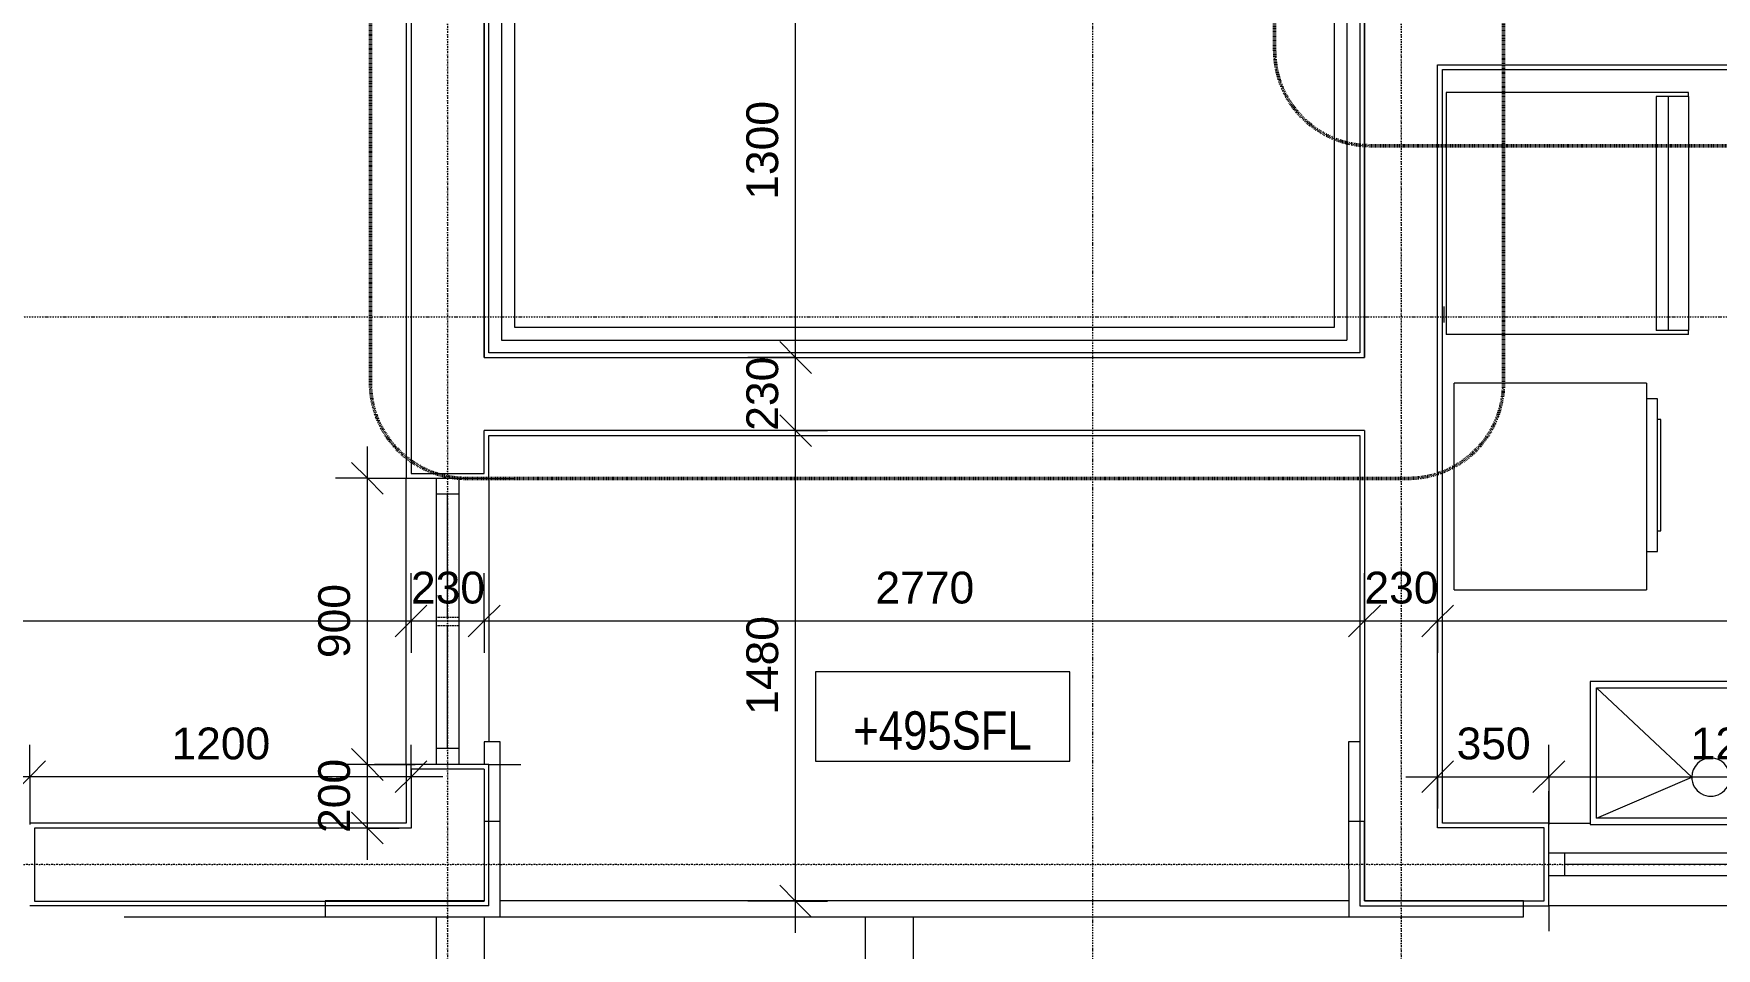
# Model space of a CAD drawing. Header units: millimetres. Extents: x -21051 to 202668, y -15646 to 13691.
# Drawn here: x -1673 to 3621, y -9055 to -6178 of the extents above; entities that cross this region are included whole.
import ezdxf

# ---------------------------------------------------------------- set-up
doc = ezdxf.new("R2010")
doc.units = ezdxf.units.MM
for name, pattern in [('Centre', [14.4, 3, -2.2, 7, -2.2]), ('Dash dot', [15.875, 6.35, -4.7625, 0, -4.7625]), ('Overhead', [2.8, 2, -0.8]), ('TD_Callout Boundary', [4, 2, -2]), ('TD_Level Line', [8, 4, -2, 0, -2])]:
    doc.linetypes.add(name, pattern=pattern)
for name, color, linetype, lineweight in [('A-ANNO-DIMS', 211, 'Continuous', 9), ('A-ANNO-DIMS-100', 211, 'Continuous', 9), ('A-ANNO-SYMB', 150, 'Continuous', 9), ('A-DETL-MBND', 5, 'Continuous', 5), ('A-FLOR-HRAL', 11, 'Continuous', 5), ('A-FLOR-HRAL-MBND', 5, 'Overhead', 5), ('A-GLAZ', 151, 'Continuous', 5), ('A-WALL', 113, 'Continuous', 5), ('G-ANNO-DIMS', 111, 'Continuous', 9), ('G-ANNO-SYMB', 111, 'Continuous', 9), ('G-IMPT', 8, 'Continuous', 5), ('I-WALL', 2, 'Continuous', 5), ('M-EQPM', 50, 'Continuous', 5), ('P-SANR-FIXT', 6, 'Continuous', 5), ('Q-SPCQ', 91, 'Continuous', 5), ('S-GRID', 1, 'Continuous', 9), ('S-STRS-MBND', 31, 'Overhead', 5)]:
    doc.layers.add(name, color=color, linetype=linetype, lineweight=lineweight)
doc.layers.get('0').off()
doc.styles.add('Arial Narrow_1', font='ARIALN.TTF', dxfattribs={"height": 120})
doc.styles.add('Arial_3', font='arial.ttf', dxfattribs={"height": 100})
doc.dimstyles.new('Arial_1_0', dxfattribs={"dimscale": 304.8, "dimtxt": 102.02594, "dimasz": 0.328084, "dimexe": 0.328084, "dimexo": 0.0625, "dimgap": 0.082021, "dimtad": 1, "dimdec": 0, "dimzin": 0, "dimdsep": 46, "dimtxsty": 'Arial_3', "dimblk1": 'OBLIQUE', "dimblk2": 'OBLIQUE', "dimsah": 1, "dimcen": 0.09, "dimdle": 0.328084, "dimazin": 0, "dimtfac": 1, "dimtdec": 4, "dimtix": 1, "dimtmove": 0, "dimatfit": 3, "dimfxl": 0.492126, "dimfxlon": 1, "dimtvp": 1, "dimtolj": 1, "dimtzin": 0, "dimarcsym": 2})

# ---------------------------------------------------------------- blocks, each defined once
blk = doc.blocks.new('Casement - 2L - 900 X 1500-1174682-00_Ground floor')
at = {"layer": 'A-GLAZ'}
for p, q in [((776.2, 130), (776.2, 230)), ((-123.8, 130), (-123.8, 210)), ((-123.8, 35), (-73.8, 35)), ((-73.8, 35), (726.2, 35)), ((-73.8, 35), (-73.8, -35)), ((313.2, 0), (-73.8, 0)), ((-73.8, 0), (-73.8, -15)), ((726.2, 0), (339.2, 0)), ((726.2, 35), (726.2, -35)), ((726.2, 35), (776.2, 35)), ((-73.8, -35), (-123.8, -35)), ((726.2, -35), (-73.8, -35)), ((776.2, -35), (726.2, -35)), ((-123.8, -130), (-123.8, -230)), ((776.2, -130), (776.2, -230))]:
    blk.add_line(p, q, dxfattribs=at)
at = {"layer": 'A-GLAZ', "linetype": 'Centre'}
for p, q in [((313.2, -35), (313.2, 35)), ((339.2, -35), (339.2, 35))]:
    blk.add_line(p, q, dxfattribs=at)
blk = doc.blocks.new('Railing - Railing-1000656-00_Ground floor')
at = {"layer": 'A-FLOR-HRAL'}
for p, q in [((-2481.8, 119.5), (-5874.3, 8)), ((-2481.8, 119.5), (-2480.5, 79.5)), ((-2480.5, 79.5), (-5854.4, -31.4)), ((-5874.3, 8), (-5854.4, -31.4))]:
    blk.add_line(p, q, dxfattribs=at)
at = {"layer": 'A-FLOR-HRAL-MBND'}
for p, q in [((-5900, 7.1), (-7144.3, -33.8)), ((-5874.3, 8), (-5900, 7.1)), ((-7144.3, -33.8), (-7056.9, -2692.4)), ((-5898.6, -32.9), (-7103, -72.5)), ((-5854.4, -31.4), (-5898.6, -32.9)), ((-7103, -72.5), (-7018.2, -2651.1)), ((-5534, -2602.3), (-2685.6, -2508.6)), ((-2685.6, -2508.6), (-2615.6, -2506.3)), ((-2615.6, -2506.3), (-2614.3, -2546.3)), ((-5532.7, -2642.2), (-2684.2, -2548.6)), ((-2684.2, -2548.6), (-2614.3, -2546.3)), ((-7018.2, -2651.1), (-5818.9, -2611.6)), ((-5818.9, -2611.6), (-5534, -2602.3)), ((-5817.5, -2651.6), (-5532.7, -2642.2)), ((-7056.9, -2692.4), (-5817.5, -2651.6))]:
    blk.add_line(p, q, dxfattribs=at)
blk = doc.blocks.new('Casement - 2L - 1200 X 1800-1205388-00_Ground floor')
at = {"layer": 'A-GLAZ'}
for p, q in [((-273.8, 130), (-273.8, 230)), ((926.2, 130), (926.2, 230)), ((-223.8, 35), (-273.8, 35)), ((876.2, 35), (-223.8, 35)), ((-223.8, -35), (-223.8, 35)), ((-223.8, 0), (-223.8, 15)), ((313.2, 0), (-223.8, 0)), ((876.2, -35), (876.2, 35)), ((926.2, 35), (876.2, 35)), ((-273.8, -35), (-223.8, -35)), ((-223.8, -35), (876.2, -35)), ((876.2, 0), (339.2, 0)), ((876.2, -35), (926.2, -35)), ((-273.8, -130), (-273.8, -210)), ((926.2, -130), (926.2, -230))]:
    blk.add_line(p, q, dxfattribs=at)
at = {"layer": 'A-GLAZ', "linetype": 'Centre'}
for p, q in [((313.2, 35), (313.2, -35)), ((339.2, 35), (339.2, -35))]:
    blk.add_line(p, q, dxfattribs=at)
blk = doc.blocks.new('Mec_WashingMachine - Mec_WashingMachine-1079201-00_Ground floor')
at = {"layer": 'M-EQPM'}
for p, q in [((-325, 285), (325, 285)), ((-325, 285), (-325, -320)), ((325, -320), (325, 285)), ((325, -320), (-325, -320)), ((-205, -320), (-205, -355)), ((-205, -355), (275, -355)), ((-140, -355), (-140, -365)), ((-140, -365), (210, -365)), ((210, -365), (210, -355)), ((275, -355), (275, -320))]:
    blk.add_line(p, q, dxfattribs=at)
blk = doc.blocks.new('Dryer03 - 11ZDRY03_dwg-1079193-00_Ground floor')
at = {"layer": 'G-IMPT', "lineweight": 9}
for p, q in [((0, 749.3), (0, 762)), ((0, 762), (762, 762)), ((0, 749.3), (63.5, 749.3)), ((0, 749.3), (0, 12.7)), ((63.5, 749.3), (101.6, 749.3)), ((63.5, 749.3), (63.5, 12.7)), ((101.6, 749.3), (101.6, 12.7)), ((762, 762), (762, 0)), ((768.3, 38.1), (768.3, 88.9)), ((768.3, 38.1), (768.3, 88.9)), ((0, 0), (0, 12.7)), ((0, 12.7), (63.5, 12.7)), ((0, 0), (762, 0)), ((63.5, 12.7), (101.6, 12.7))]:
    blk.add_line(p, q, dxfattribs=at)
blk = doc.blocks.new('Dryer03 - Dryer03-1172067-00_Ground floor')
at = {"extrusion": (0, 0, -1), "zscale": -1, "rotation": 180}
blk.add_blockref('Dryer03 - 11ZDRY03_dwg-1079193-00_Ground floor', (0, 0), dxfattribs=at)
blk = doc.blocks.new('P_2_KitchenSink_ElleciLake - _-1172069-00_Ground floor')
at = {"layer": 'P-SANR-FIXT'}
for p, q in [((385, 225), (-385, 225)), ((-385, 225), (-385, -225)), ((385, -225), (385, 225)), ((-365, -205), (-365, 205)), ((-54.6, 75.6), (-365, 205)), ((365, 205), (65.4, 75.6)), ((365, 205), (365, -205)), ((-54.6, 75.6), (-365, -205)), ((65.4, 75.6), (365, -205)), ((-385, -225), (385, -225))]:
    blk.add_line(p, q, dxfattribs=at)
at = {"layer": 'P-SANR-FIXT', "flags": 128}
for points in [[(-365, 205), (-292, 205), (-219, 205), (-146, 205), (-73, 205), (0, 205), (73, 205), (146, 205), (219, 205), (292, 205), (365, 205)], [(365, -205), (292, -205), (219, -205), (146, -205), (73, -205), (0, -205), (-73, -205), (-146, -205), (-219, -205), (-292, -205), (-365, -205)]]:
    blk.add_lwpolyline(points, dxfattribs=at)
at = {"layer": 'P-SANR-FIXT'}
for start, end in [(360, 180), (180, 360)]:
    blk.add_arc((5.4, 75.6), 60, start, end, dxfattribs=at)
blk = doc.blocks.new('skirting - skirting-1169592-00_Ground floor')
at = {"layer": 'A-WALL'}
for p, q in [((-8996.5, 1093.3), (-8975.7, 461.3)), ((-8957.6, -88.4), (-8869.9, -2757)), ((-8819.9, -2755.3), (-8907.7, -86.8))]:
    blk.add_line(p, q, dxfattribs=at)
blk = doc.blocks.new('brick facing edge - brick facing edge-1233025-00_Ground floor')
at = {"layer": 'A-WALL', "lineweight": 18}
for p, q in [((-8925.7, 462.9), (-8975.7, 461.3)), ((-8975.7, 461.3), (-8957.6, -88.4)), ((-8909.3, -36.8), (-8925.7, 462.9)), ((-8659.4, -28.6), (-8909.3, -36.8)), ((-8657.8, -78.5), (-8659.4, -28.6)), ((-8957.6, -88.4), (-8657.8, -78.5)), ((-8570.1, -2747.1), (-8869.9, -2757)), ((-8568.4, -2797.1), (-8570.1, -2747.1)), ((-8869.9, -2757), (-8851.8, -3306.7)), ((-8818.3, -2805.3), (-8568.4, -2797.1)), ((-8801.9, -3305), (-8818.3, -2805.3)), ((-8851.8, -3306.7), (-8801.9, -3305))]:
    blk.add_line(p, q, dxfattribs=at)
at = {"layer": 'A-WALL'}
for p, q in [((-8409.6, -20.4), (-8480.4, -22.7)), ((-8407.9, -70.3), (-8409.6, -20.4)), ((-8657.8, -78.5), (-8407.9, -70.3)), ((-8320.2, -2738.9), (-8570.1, -2747.1)), ((-8319.1, -2773.9), (-8320.2, -2738.9))]:
    blk.add_line(p, q, dxfattribs=at)
blk = doc.blocks.new('DIMBLOCK53-00_Ground floor')
at = {"layer": 'A-ANNO-DIMS-100', "transparency": 16777216}
for p, q in [((-4256, -8025.1), (-4256, -7875.1)), ((-486, -8025.1), (-486, -7875.1)), ((-4256, -8025.1), (-4206, -7975.1)), ((-486, -8025.1), (-436, -7975.1)), ((-4256, -8025.1), (-4306, -8075.1)), ((-4256, -8025.1), (-486, -8025.1)), ((-4256, -8025.1), (-4256, -8125.1)), ((-486, -8025.1), (-536, -8075.1)), ((-486, -8025.1), (-486, -8125.1))]:
    blk.add_line(p, q, dxfattribs=at)
at = {"layer": 'A-ANNO-DIMS-100', "color": 0, "transparency": 16777216, "insert": (-2524.8, -7870.2), "char_height": 100, "width": 369.177, "attachment_point": 1, "line_spacing_factor": 0.941778, "style": 'Arial_3'}
blk.add_mtext('3770', dxfattribs=at)
blk = doc.blocks.new('_Oblique')
at = {"color": 0, "linetype": 'ByBlock', "lineweight": -2}
blk.add_line((-0.5, -0.5), (0.5, 0.5), dxfattribs=at)
blk = doc.blocks.new('DIMBLOCK54-00_Ground floor')
at = {"layer": 'A-ANNO-DIMS-100', "transparency": 16777216}
for p, q in [((-486, -8025.1), (-486, -7875.1)), ((-256, -8025.1), (-256, -7875.1)), ((-486, -8025.1), (-436, -7975.1)), ((-256, -8025.1), (-206, -7975.1)), ((-486, -8025.1), (-536, -8075.1)), ((-486, -8025.1), (-256, -8025.1)), ((-486, -8025.1), (-486, -8125.1)), ((-256, -8025.1), (-306, -8075.1)), ((-256, -8025.1), (-256, -8125.1))]:
    blk.add_line(p, q, dxfattribs=at)
at = {"layer": 'A-ANNO-DIMS-100', "color": 0, "transparency": 16777216, "insert": (-486.3, -7870.2), "char_height": 100, "width": 276.883, "attachment_point": 1, "line_spacing_factor": 0.941778, "style": 'Arial_3'}
blk.add_mtext('230', dxfattribs=at)
blk = doc.blocks.new('DIMBLOCK55-00_Ground floor')
at = {"layer": 'A-ANNO-DIMS-100', "transparency": 16777216}
for p, q in [((-256, -8025.1), (-256, -7875.1)), ((2514, -8025.1), (2514, -7875.1)), ((-256, -8025.1), (-206, -7975.1)), ((2514, -8025.1), (2564, -7975.1)), ((-256, -8025.1), (-306, -8075.1)), ((-256, -8025.1), (2514, -8025.1)), ((-256, -8025.1), (-256, -8125.1)), ((2514, -8025.1), (2464, -8075.1)), ((2514, -8025.1), (2514, -8125.1))]:
    blk.add_line(p, q, dxfattribs=at)
at = {"layer": 'A-ANNO-DIMS-100', "color": 0, "transparency": 16777216, "insert": (975.2, -7870.2), "char_height": 100, "width": 369.177, "attachment_point": 1, "line_spacing_factor": 0.941778, "style": 'Arial_3'}
blk.add_mtext('2770', dxfattribs=at)
blk = doc.blocks.new('DIMBLOCK56-00_Ground floor')
at = {"layer": 'A-ANNO-DIMS-100', "transparency": 16777216}
for p, q in [((2514, -8025.1), (2514, -7875.1)), ((2744, -8025.1), (2744, -7875.1)), ((2514, -8025.1), (2564, -7975.1)), ((2744, -8025.1), (2794, -7975.1)), ((2514, -8025.1), (2464, -8075.1)), ((2514, -8025.1), (2744, -8025.1)), ((2514, -8025.1), (2514, -8125.1)), ((2744, -8025.1), (2694, -8075.1)), ((2744, -8025.1), (2744, -8125.1))]:
    blk.add_line(p, q, dxfattribs=at)
at = {"layer": 'A-ANNO-DIMS-100', "color": 0, "transparency": 16777216, "insert": (2513.7, -7870.2), "char_height": 100, "width": 276.883, "attachment_point": 1, "line_spacing_factor": 0.941778, "style": 'Arial_3'}
blk.add_mtext('230', dxfattribs=at)
blk = doc.blocks.new('DIMBLOCK57-00_Ground floor')
at = {"layer": 'A-ANNO-DIMS-100', "transparency": 16777216}
for p, q in [((2744, -8025.1), (2744, -7875.1)), ((6014, -8025.1), (6014, -7875.1)), ((2744, -8025.1), (2794, -7975.1)), ((6014, -8025.1), (6064, -7975.1)), ((2744, -8025.1), (2694, -8075.1)), ((2744, -8025.1), (6014, -8025.1)), ((2744, -8025.1), (2744, -8125.1)), ((6014, -8025.1), (5964, -8075.1)), ((6014, -8025.1), (6014, -8125.1))]:
    blk.add_line(p, q, dxfattribs=at)
at = {"layer": 'A-ANNO-DIMS-100', "color": 0, "transparency": 16777216, "insert": (4225.2, -7870.2), "char_height": 100, "width": 369.177, "attachment_point": 1, "line_spacing_factor": 0.941778, "style": 'Arial_3'}
blk.add_mtext('3270', dxfattribs=at)
blk = doc.blocks.new('DIMBLOCK247-00_Ground floor')
at = {"layer": 'A-ANNO-DIMS-100', "transparency": 16777216}
for p, q in [((-1686, -8515.1), (-1686, -8415.1)), ((-486, -8515.1), (-486, -8415.1)), ((-1686, -8515.1), (-1636, -8465.1)), ((-486, -8515.1), (-436, -8465.1)), ((-1686, -8515.1), (-1736, -8565.1)), ((-386, -8515.1), (-1686, -8515.1)), ((-1686, -8515.1), (-1686, -8665.1)), ((-486, -8515.1), (-536, -8565.1)), ((-486, -8515.1), (-486, -8665.1))]:
    blk.add_line(p, q, dxfattribs=at)
at = {"layer": 'A-ANNO-DIMS-100', "color": 0, "transparency": 16777216, "insert": (-1239.8, -8360.3), "char_height": 100, "width": 369.177, "attachment_point": 1, "line_spacing_factor": 0.941778, "style": 'Arial_3'}
blk.add_mtext('1200', dxfattribs=at)
blk = doc.blocks.new('DIMBLOCK248-00_Ground floor')
at = {"layer": 'A-ANNO-DIMS-100', "transparency": 16777216}
for p, q in [((-3186, -8515.1), (-3186, -8415.1)), ((-1686, -8515.1), (-1686, -8415.1)), ((-3186, -8515.1), (-3136, -8465.1)), ((-1686, -8515.1), (-1636, -8465.1)), ((-1686, -8515.1), (-3286, -8515.1)), ((-3186, -8515.1), (-3236, -8565.1)), ((-3186, -8515.1), (-3186, -8665.1)), ((-1686, -8515.1), (-1736, -8565.1)), ((-1686, -8515.1), (-1686, -8665.1))]:
    blk.add_line(p, q, dxfattribs=at)
at = {"layer": 'A-ANNO-DIMS-100', "color": 0, "transparency": 16777216, "insert": (-2589.8, -8360.3), "char_height": 100, "width": 369.177, "attachment_point": 1, "line_spacing_factor": 0.941778, "style": 'Arial_3'}
blk.add_mtext('1500', dxfattribs=at)
blk = doc.blocks.new('DIMBLOCK249-00_Ground floor')
at = {"layer": 'A-ANNO-DIMS-100', "transparency": 16777216}
for p, q in [((2744, -8515.1), (2744, -8365.1)), ((3094, -8515.1), (3094, -8415.1)), ((2744, -8515.1), (2794, -8465.1)), ((3094, -8515.1), (3144, -8465.1)), ((2644, -8515.1), (3094, -8515.1)), ((2744, -8515.1), (2694, -8565.1)), ((2744, -8515.1), (2744, -8615.1)), ((3094, -8515.1), (3044, -8565.1)), ((3094, -8515.1), (3094, -8665.1))]:
    blk.add_line(p, q, dxfattribs=at)
at = {"layer": 'A-ANNO-DIMS-100', "color": 0, "transparency": 16777216, "insert": (2803.7, -8360.3), "char_height": 100, "width": 276.883, "attachment_point": 1, "line_spacing_factor": 0.941778, "style": 'Arial_3'}
blk.add_mtext('350', dxfattribs=at)
blk = doc.blocks.new('DIMBLOCK250-00_Ground floor')
at = {"layer": 'A-ANNO-DIMS-100', "transparency": 16777216}
for p, q in [((3094, -8515.1), (3094, -8415.1)), ((4294, -8515.1), (4294, -8415.1)), ((3094, -8515.1), (3144, -8465.1)), ((4294, -8515.1), (4344, -8465.1)), ((3094, -8515.1), (3044, -8565.1)), ((3094, -8515.1), (4394, -8515.1)), ((3094, -8515.1), (3094, -8665.1)), ((4294, -8515.1), (4244, -8565.1)), ((4294, -8515.1), (4294, -8665.1))]:
    blk.add_line(p, q, dxfattribs=at)
at = {"layer": 'A-ANNO-DIMS-100', "color": 0, "transparency": 16777216, "insert": (3540.2, -8360.3), "char_height": 100, "width": 369.177, "attachment_point": 1, "line_spacing_factor": 0.941778, "style": 'Arial_3'}
blk.add_mtext('1200', dxfattribs=at)
blk = doc.blocks.new('DIMBLOCK259-00_Ground floor')
at = {"layer": 'A-ANNO-DIMS-100', "transparency": 16777216}
for p, q in [((-623.4, -8476.5), (-673.4, -8426.5)), ((-623.4, -8476.5), (-723.4, -8476.5)), ((-623.4, -8776.5), (-623.4, -8476.5)), ((-623.4, -8476.5), (-573.4, -8526.5)), ((-623.4, -8476.5), (-473.4, -8476.5)), ((-623.4, -8676.5), (-673.4, -8626.5)), ((-623.4, -8676.5), (-773.4, -8676.5)), ((-623.4, -8676.5), (-573.4, -8726.5)), ((-623.4, -8676.5), (-523.4, -8676.5))]:
    blk.add_line(p, q, dxfattribs=at)
at = {"layer": 'A-ANNO-DIMS-100', "color": 0, "transparency": 16777216, "insert": (-778.2, -8691.9), "char_height": 100, "width": 276.883, "attachment_point": 1, "rotation": 90, "line_spacing_factor": 0.941778, "style": 'Arial_3'}
blk.add_mtext('200', dxfattribs=at)
blk = doc.blocks.new('DIMBLOCK260-00_Ground floor')
at = {"layer": 'A-ANNO-DIMS-100', "transparency": 16777216}
for p, q in [((-623.4, -8476.5), (-623.4, -7476.5)), ((-623.4, -7576.5), (-673.4, -7526.5)), ((-623.4, -7576.5), (-723.4, -7576.5)), ((-623.4, -7576.5), (-573.4, -7626.5)), ((-623.4, -7576.5), (-473.4, -7576.5)), ((-623.4, -8476.5), (-673.4, -8426.5)), ((-623.4, -8476.5), (-723.4, -8476.5)), ((-623.4, -8476.5), (-573.4, -8526.5)), ((-623.4, -8476.5), (-473.4, -8476.5))]:
    blk.add_line(p, q, dxfattribs=at)
at = {"layer": 'A-ANNO-DIMS-100', "color": 0, "transparency": 16777216, "insert": (-778.2, -8141.9), "char_height": 100, "width": 276.883, "attachment_point": 1, "rotation": 90, "line_spacing_factor": 0.941778, "style": 'Arial_3'}
blk.add_mtext('900', dxfattribs=at)
blk = doc.blocks.new('DIMBLOCK261-00_Ground floor')
at = {"layer": 'A-ANNO-DIMS-100', "transparency": 16777216}
for p, q in [((723.8, -7426.5), (673.8, -7376.5)), ((723.8, -7426.5), (573.8, -7426.5)), ((723.8, -9006.5), (723.8, -7426.5)), ((723.8, -7426.5), (773.8, -7476.5)), ((723.8, -7426.5), (823.8, -7426.5)), ((723.8, -8906.5), (673.8, -8856.5)), ((723.8, -8906.5), (573.8, -8906.5)), ((723.8, -8906.5), (773.8, -8956.5)), ((723.8, -8906.5), (823.8, -8906.5))]:
    blk.add_line(p, q, dxfattribs=at)
at = {"layer": 'A-ANNO-DIMS-100', "color": 0, "transparency": 16777216, "insert": (569, -8320.4), "char_height": 100, "width": 369.177, "attachment_point": 1, "rotation": 90, "line_spacing_factor": 0.941778, "style": 'Arial_3'}
blk.add_mtext('1480', dxfattribs=at)
blk = doc.blocks.new('DIMBLOCK262-00_Ground floor')
at = {"layer": 'A-ANNO-DIMS-100', "transparency": 16777216}
for p, q in [((723.8, -7196.5), (673.8, -7146.5)), ((723.8, -7196.5), (573.8, -7196.5)), ((723.8, -7426.5), (723.8, -7196.5)), ((723.8, -7196.5), (773.8, -7246.5)), ((723.8, -7196.5), (823.8, -7196.5)), ((723.8, -7426.5), (673.8, -7376.5)), ((723.8, -7426.5), (573.8, -7426.5)), ((723.8, -7426.5), (773.8, -7476.5)), ((723.8, -7426.5), (823.8, -7426.5))]:
    blk.add_line(p, q, dxfattribs=at)
at = {"layer": 'A-ANNO-DIMS-100', "color": 0, "transparency": 16777216, "insert": (569, -7426.9), "char_height": 100, "width": 276.883, "attachment_point": 1, "rotation": 90, "line_spacing_factor": 0.941778, "style": 'Arial_3'}
blk.add_mtext('230', dxfattribs=at)
blk = doc.blocks.new('DIMBLOCK263-00_Ground floor')
at = {"layer": 'A-ANNO-DIMS-100', "transparency": 16777216}
for p, q in [((723.8, -5896.5), (673.8, -5846.5)), ((723.8, -5896.5), (573.8, -5896.5)), ((723.8, -7196.5), (723.8, -5896.5)), ((723.8, -5896.5), (773.8, -5946.5)), ((723.8, -5896.5), (823.8, -5896.5)), ((723.8, -7196.5), (673.8, -7146.5)), ((723.8, -7196.5), (573.8, -7196.5)), ((723.8, -7196.5), (773.8, -7246.5)), ((723.8, -7196.5), (823.8, -7196.5))]:
    blk.add_line(p, q, dxfattribs=at)
at = {"layer": 'A-ANNO-DIMS-100', "color": 0, "transparency": 16777216, "insert": (569, -6700.4), "char_height": 100, "width": 369.177, "attachment_point": 1, "rotation": 90, "line_spacing_factor": 0.941778, "style": 'Arial_3'}
blk.add_mtext('1300', dxfattribs=at)
blk = doc.blocks.new('Spot Elevations - _-1243852-00_Ground floor')
at = {"layer": 'G-ANNO-DIMS'}
for p, q in [((-4, 0), (-4, 2.8125)), ((-4, 2.8125), (4, 2.8125)), ((4, 2.8125), (4, 0)), ((4, 0), (-4, 0))]:
    blk.add_line(p, q, dxfattribs=at)

msp = doc.modelspace()

# ---------------------------------------------------------------- linework, layer by layer
at = {"layer": 'A-ANNO-SYMB', "linetype": 'TD_Callout Boundary', "lineweight": 50}
for p, q in [((2231.2, -714.2), (2231.2, -6230.3)), ((-613.6, -1567.2), (-613.6, -7276.7)), ((2951.2, -7276.7), (2951.2, -1567.2)), ((2531.2, -6530.3), (9038.2, -6530.3)), ((-313.6, -7576.7), (2651.2, -7576.7))]:
    msp.add_line(p, q, dxfattribs=at)
for centre, start, end in [((2531.2, -6230.3), 180, 270), ((-313.6, -7276.7), 180, 270), ((2651.2, -7276.7), 270, 0)]:
    msp.add_arc(centre, 300, start, end, dxfattribs=at)
at = {"layer": 'A-DETL-MBND'}
for p, q in [((-406, -12600.7), (-406, -8955.7)), ((-256, -8955.7), (-256, -12600.7)), ((944, -13055.7), (944, -8955.7)), ((1094, -8955.7), (1094, -12905.7))]:
    msp.add_line(p, q, dxfattribs=at)
at = {"layer": 'A-WALL', "lineweight": 18}
for p, q in [((2514, -2331.5), (2514, -7196.5)), ((-486, -4881.5), (-486, -7561.5)), ((-256, -7196.5), (-256, -5896.5)), ((2744, -8675.7), (2744, -6275.7)), ((2744, -6275.7), (4229, -6275.7)), ((2759, -6290.7), (4244, -6290.7)), ((-256, -7196.5), (2514, -7196.5)), ((-256, -7561.5), (-256, -7426.5)), ((2514, -7426.5), (-256, -7426.5)), ((2514, -7426.5), (2514, -8905.7)), ((-486, -7561.5), (-256, -7561.5)), ((-486, -8491.5), (-486, -8676.5)), ((-256, -8491.5), (-486, -8491.5)), ((-256, -8491.5), (-256, -8906.5)), ((-1671, -8676.5), (-1671, -8906.5)), ((-486, -8676.5), (-1671, -8676.5)), ((3079, -8675.7), (2744, -8675.7)), ((3079, -8905.7), (3079, -8675.7)), ((-1671, -8906.5), (-256, -8906.5)), ((2514, -8905.7), (3079, -8905.7))]:
    msp.add_line(p, q, dxfattribs=at)
at = {"layer": 'G-ANNO-SYMB', "linetype": 'TD_Level Line', "lineweight": 18}
for p, q in [((1657.8, 10929.8), (1657.8, -14058.8)), ((-19758.3, -7068.1), (10415, -7068.1))]:
    msp.add_line(p, q, dxfattribs=at)
at = {"layer": 'I-WALL', "lineweight": 18}
for p, q in [((2499, -2316.5), (2499, -7181.5)), ((-501, -4896.5), (-501, -7576.5)), ((-241, -7181.5), (-241, -5889.5)), ((2759, -8660.7), (2759, -6290.7)), ((2499, -7181.5), (-241, -7181.5)), ((-241, -7576.5), (-241, -7441.5)), ((-241, -7441.5), (2499, -7441.5)), ((2499, -7441.5), (2499, -8920.7)), ((-501, -7576.5), (-241, -7576.5)), ((-241, -8476.5), (-501, -8476.5)), ((-501, -8476.5), (-501, -8661.5)), ((-241, -8921.5), (-241, -8476.5)), ((-501, -8661.5), (-1686, -8661.5)), ((3094, -8660.7), (2759, -8660.7)), ((3094, -8920.7), (3094, -8660.7)), ((-241, -8921.5), (-1686, -8921.5)), ((2499, -8920.7), (3094, -8920.7))]:
    msp.add_line(p, q, dxfattribs=at)
at = {"layer": 'I-WALL'}
for p, q in [((-501, -8476.5), (-501, -7576.5)), ((-241, -7576.5), (-241, -8405.7)), ((3094, -8660.7), (3224, -8660.7)), ((4294, -8920.7), (3094, -8920.7))]:
    msp.add_line(p, q, dxfattribs=at)
at = {"layer": 'S-GRID', "linetype": 'Dash dot', "lineweight": 18}
for p, q in [((-371, 8463.9), (-371, -12107.9)), ((2629, 8463.9), (2629, -12107.9)), ((8563.8, -8791.5), (-16244.3, -8791.5))]:
    msp.add_line(p, q, dxfattribs=at)
at = {"layer": 'S-STRS-MBND'}
for p, q in [((2514, -7196.5), (2514, -5616.5)), ((-256, -5896.5), (-256, -7196.5)), ((-256, -7196.5), (2514, -7196.5))]:
    msp.add_line(p, q, dxfattribs=at)

# ---------------------------------------------------------------- block references
at = {"layer": 'A-FLOR-HRAL', "rotation": 88.11700695989701}
msp.add_blockref('Railing - Railing-1000656-00_Ground floor', (0, 0), dxfattribs=at)
at = {"layer": 'A-GLAZ', "rotation": 270.0000000000001}
msp.add_blockref('Casement - 2L - 900 X 1500-1174682-00_Ground floor', (-371, -7700.4), dxfattribs=at)
at = {"layer": 'A-GLAZ'}
msp.add_blockref('Casement - 2L - 1200 X 1800-1205388-00_Ground floor', (3367.9, -8790.7), dxfattribs=at)
at = {"layer": 'A-WALL', "rotation": 88.11700695989701}
for name in ['brick facing edge - brick facing edge-1233025-00_Ground floor', 'skirting - skirting-1169592-00_Ground floor']:
    msp.add_blockref(name, (0, 0), dxfattribs=at)
at = {"layer": 'G-ANNO-DIMS', "extrusion": (0, 0, -1), "xscale": 99.99999999999994, "yscale": 99.99999999999994, "zscale": 99.99999999999994}
msp.add_blockref('Spot Elevations - _-1243852-00_Ground floor', (-1186.6, -8466.4), dxfattribs=at)
at = {"layer": 'M-EQPM', "rotation": 90.00000000000004}
msp.add_blockref('Mec_WashingMachine - Mec_WashingMachine-1079201-00_Ground floor', (3080.8, -7601.8), dxfattribs=at)
at = {"layer": 'P-SANR-FIXT', "rotation": 180}
msp.add_blockref('P_2_KitchenSink_ElleciLake - _-1172069-00_Ground floor', (3609, -8440.7), dxfattribs=at)
at = {"layer": 'Q-SPCQ', "rotation": 180}
msp.add_blockref('Dryer03 - Dryer03-1172067-00_Ground floor', (3532.8, -7124.6), dxfattribs=at)

# ---------------------------------------------------------------- texts
at = {"layer": 'G-ANNO-DIMS', "insert": (905.4, -8309.4), "char_height": 120, "width": 674.959, "attachment_point": 1, "line_spacing_factor": 0.974696, "style": 'Arial Narrow_1'}
msp.add_mtext('+495SFL', dxfattribs=at)

# ---------------------------------------------------------------- dimensions: what is measured, and where the dimension line sits
at = {"layer": 'A-ANNO-DIMS'}
for base, p1, p2, override, picture, middle in [((723.8, -5896.5), (573.8, -7196.5), (573.8, -5896.5), {"dimpost": '<>', "dimfxl": 1300}, 'DIMBLOCK263-00_Ground floor', (647.7, -6546.5)), ((723.8, -7196.5), (573.8, -7426.5), (573.8, -7196.5), {"dimpost": '<>', "dimfxl": 230}, 'DIMBLOCK262-00_Ground floor', (647.7, -7311.5)), ((723.8, -7426.5), (573.8, -8906.5), (573.8, -7426.5), {"dimpost": '<>', "dimfxl": 1480}, 'DIMBLOCK261-00_Ground floor', (647.8, -8166.5)), ((-623.4, -7576.5), (-473.4, -8476.5), (-473.4, -7576.5), {"dimpost": '<>', "dimfxl": 900}, 'DIMBLOCK260-00_Ground floor', (-699.5, -8026.5)), ((-623.4, -8476.5), (-773.4, -8676.5), (-473.4, -8476.5), {"dimpost": '<>', "dimfxl": 360.555128}, 'DIMBLOCK259-00_Ground floor', (-699.5, -8576.5))]:
    dim = msp.add_linear_dim(base=base, p1=p1, p2=p2, angle=90, dimstyle='Arial_1_0', override=override, dxfattribs=at)
    dim.commit()
    dim.dimension.update_dxf_attribs({"geometry": picture, "text_midpoint": middle})
for base, p1, p2, override, picture, middle in [((-486, -8025.1), (-4256, -7875.1), (-486, -7875.1), {"dimpost": '<>', "dimfxl": 3770}, 'DIMBLOCK53-00_Ground floor', (-2371, -7949)), ((-256, -8025.1), (-486, -7875.1), (-256, -7875.1), {"dimpost": '<>', "dimfxl": 230}, 'DIMBLOCK54-00_Ground floor', (-371, -7949)), ((2514, -8025.1), (-256, -7875.1), (2514, -7875.1), {"dimpost": '<>', "dimfxl": 2770}, 'DIMBLOCK55-00_Ground floor', (1129, -7949)), ((2744, -8025.1), (2514, -7875.1), (2744, -7875.1), {"dimpost": '<>', "dimfxl": 230}, 'DIMBLOCK56-00_Ground floor', (2629, -7949)), ((6014, -8025.1), (2744, -7875.1), (6014, -7875.1), {"dimpost": '<>', "dimfxl": 3270}, 'DIMBLOCK57-00_Ground floor', (4379, -7949)), ((-3186, -8515.1), (-1686, -8665.1), (-3186, -8665.1), {"dimpost": '<>', "dimfxl": 1500}, 'DIMBLOCK248-00_Ground floor', (-2436, -8439)), ((-1686, -8515.1), (-486, -8665.1), (-1686, -8665.1), {"dimpost": '<>', "dimfxl": 1200}, 'DIMBLOCK247-00_Ground floor', (-1086, -8439)), ((3094, -8515.1), (2744, -8365.1), (3094, -8665.1), {"dimpost": '<>', "dimfxl": 460.977223}, 'DIMBLOCK249-00_Ground floor', (2919, -8439)), ((4294, -8515.1), (3094, -8665.1), (4294, -8665.1), {"dimpost": '<>', "dimfxl": 1200}, 'DIMBLOCK250-00_Ground floor', (3694, -8439))]:
    dim = msp.add_linear_dim(base=base, p1=p1, p2=p2, dimstyle='Arial_1_0', override=override, dxfattribs=at)
    dim.commit()
    dim.dimension.update_dxf_attribs({"geometry": picture, "text_midpoint": middle})

doc.saveas('drawing.dxf')
